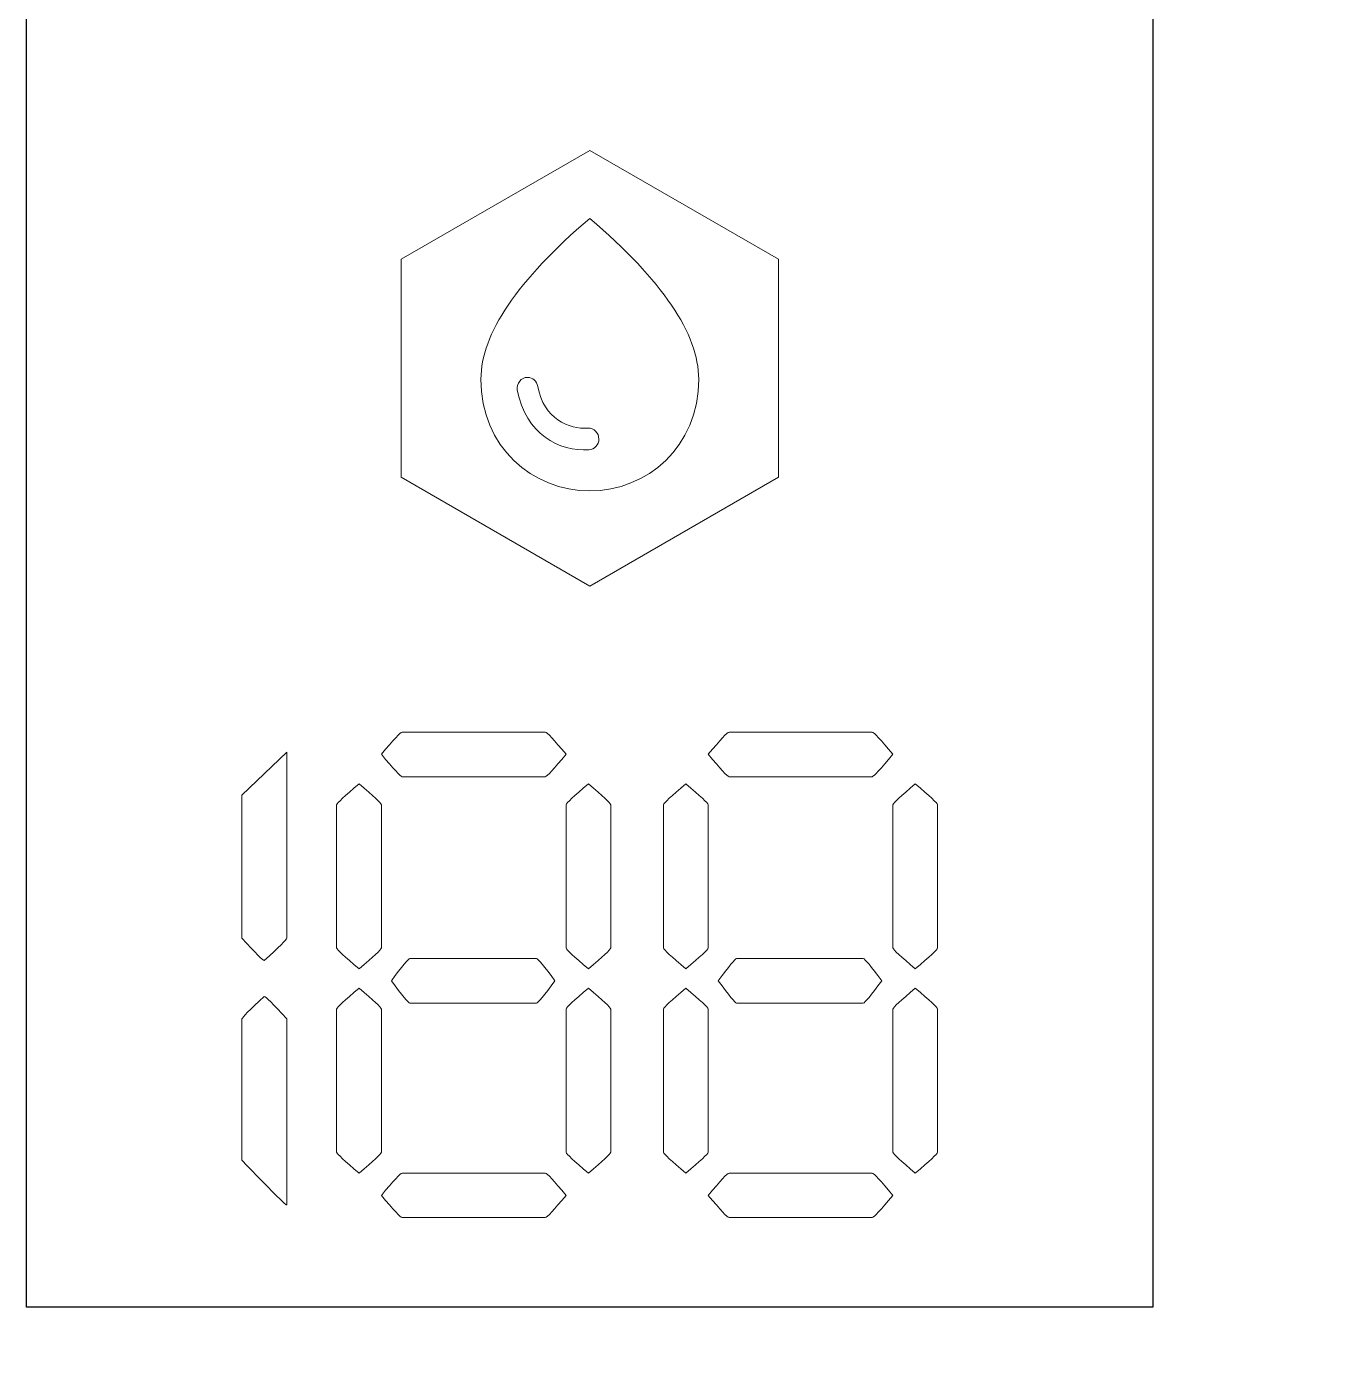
# Model space of a CAD drawing. Header units: millimetres. Extents: x -366 to 289, y -244 to 75.
# Drawn here: x -218.33 to -206.8, y -166.02 to -154.24 of the extents above; entities that cross this region are included whole.
import ezdxf

# ---------------------------------------------------------------- set-up
doc = ezdxf.new("R2010")
doc.units = ezdxf.units.MM
doc.header["$MEASUREMENT"] = 0
doc.layers.add('_U+56FE_U+5C42 1', color=7, linetype='Continuous')

# ---------------------------------------------------------------- blocks, each defined once
blk = doc.blocks.new('block 27')
at = {"layer": '_U+56FE_U+5C42 1', "color": 7, "lineweight": 25, "true_color": 0xffffff}
blk.add_open_spline([(-211.389, -120.087), (-210.224, -120.115), (-209.058, -120.14), (-207.893, -120.145), (-206.878, -120.149), (-205.864, -120.138), (-204.849, -120.14), (-203.915, -120.141), (-202.98, -120.154), (-202.045, -120.155), (-201.209, -120.156), (-200.374, -120.149), (-199.538, -120.136), (-198.783, -120.125), (-198.028, -120.11), (-197.273, -120.097), (-196.493, -120.084), (-195.714, -120.073), (-194.935, -120.064), (-194.296, -120.057), (-193.658, -120.051), (-193.02, -120.073), (-192.476, -120.091), (-191.932, -120.129), (-191.39, -120.193), (-190.811, -120.262), (-190.234, -120.361), (-189.667, -120.498), (-189.169, -120.619), (-188.679, -120.77), (-188.204, -120.963), (-187.776, -121.136), (-187.361, -121.343), (-186.975, -121.595), (-186.619, -121.827), (-186.287, -122.098), (-185.995, -122.407), (-185.71, -122.707), (-185.462, -123.042), (-185.259, -123.403), (-185.053, -123.772), (-184.894, -124.167), (-184.785, -124.575), (-184.665, -125.017), (-184.604, -125.475), (-184.577, -125.933), (-184.548, -126.415), (-184.558, -126.897), (-184.56, -127.38), (-184.563, -127.889), (-184.556, -128.399), (-184.552, -128.908), (-184.548, -129.381), (-184.546, -129.853), (-184.543, -130.325), (-184.541, -130.727), (-184.539, -131.128), (-184.537, -131.529), (-184.535, -131.999), (-184.533, -132.468), (-184.531, -132.938), (-184.528, -133.537), (-184.526, -134.137), (-184.523, -134.737), (-184.521, -135.556), (-184.519, -136.376), (-184.517, -137.196), (-184.515, -138.304), (-184.514, -139.411), (-184.513, -140.519), (-184.512, -141.832), (-184.511, -143.145), (-184.51, -144.458), (-184.509, -145.589), (-184.509, -146.72), (-184.508, -147.851), (-184.508, -149.066), (-184.508, -150.28), (-184.508, -151.495), (-184.509, -152.692), (-184.51, -153.889), (-184.511, -155.086), (-184.512, -156.335), (-184.513, -157.584), (-184.515, -158.832), (-184.517, -159.854), (-184.518, -160.876), (-184.52, -161.898), (-184.521, -162.721), (-184.521, -163.543), (-184.523, -164.365), (-184.525, -165.218), (-184.528, -166.071), (-184.525, -166.923), (-184.523, -167.591), (-184.517, -168.258), (-184.539, -168.925), (-184.558, -169.528), (-184.601, -170.13), (-184.68, -170.727), (-184.755, -171.292), (-184.863, -171.853), (-185.012, -172.404), (-185.148, -172.91), (-185.318, -173.408), (-185.533, -173.886), (-185.734, -174.335), (-185.974, -174.766), (-186.255, -175.17), (-186.539, -175.579), (-186.865, -175.96), (-187.228, -176.301), (-187.605, -176.654), (-188.024, -176.964), (-188.47, -177.225), (-188.928, -177.493), (-189.416, -177.709), (-189.919, -177.879), (-190.463, -178.063), (-191.025, -178.193), (-191.593, -178.28), (-192.177, -178.369), (-192.766, -178.412), (-193.356, -178.43), (-193.983, -178.449), (-194.611, -178.44), (-195.238, -178.436), (-195.883, -178.433), (-196.528, -178.436), (-197.172, -178.436), (-197.765, -178.436), (-198.359, -178.434), (-198.952, -178.432), (-199.634, -178.429), (-200.317, -178.426), (-200.999, -178.423), (-201.662, -178.42), (-202.324, -178.417), (-202.986, -178.414), (-203.715, -178.412), (-204.444, -178.41), (-205.173, -178.411), (-205.92, -178.411), (-206.667, -178.412), (-207.414, -178.413), (-208.246, -178.414), (-209.078, -178.414), (-209.909, -178.416), (-211.059, -178.419), (-212.208, -178.427), (-213.357, -178.435)], degree=3, knots=[0, 0, 0, 0, 1, 1, 1, 2, 2, 2, 3, 3, 3, 4, 4, 4, 5, 5, 5, 6, 6, 6, 7, 7, 7, 8, 8, 8, 9, 9, 9, 10, 10, 10, 11, 11, 11, 12, 12, 12, 13, 13, 13, 14, 14, 14, 15, 15, 15, 16, 16, 16, 17, 17, 17, 18, 18, 18, 19, 19, 19, 20, 20, 20, 21, 21, 21, 22, 22, 22, 23, 23, 23, 24, 24, 24, 25, 25, 25, 26, 26, 26, 27, 27, 27, 28, 28, 28, 29, 29, 29, 30, 30, 30, 31, 31, 31, 32, 32, 32, 33, 33, 33, 34, 34, 34, 35, 35, 35, 36, 36, 36, 37, 37, 37, 38, 38, 38, 39, 39, 39, 40, 40, 40, 41, 41, 41, 42, 42, 42, 43, 43, 43, 44, 44, 44, 45, 45, 45, 46, 46, 46, 47, 47, 47, 48, 48, 48, 49, 49, 49, 50, 50, 50, 50], dxfattribs=at)
blk = doc.blocks.new('block 18')
at = {"layer": '_U+56FE_U+5C42 1'}
blk.add_blockref('block 27', (0, 0), dxfattribs=at)
blk = doc.blocks.new('block 16')
at = {"layer": '_U+56FE_U+5C42 1'}
blk.add_blockref('block 18', (0, 0), dxfattribs=at)
blk = doc.blocks.new('block 145')
at = {"layer": '_U+56FE_U+5C42 1', "color": 40, "lineweight": 25, "true_color": 0xffbf00}
blk.add_lwpolyline([(-208.326, -165.603), (-218.326, -165.603)], dxfattribs=at)
blk = doc.blocks.new('block 147')
at = {"layer": '_U+56FE_U+5C42 1', "color": 40, "lineweight": 25, "true_color": 0xffbf00}
blk.add_lwpolyline([(-208.326, -125.603), (-208.326, -165.603)], dxfattribs=at)
blk = doc.blocks.new('block 150')
at = {"layer": '_U+56FE_U+5C42 1', "color": 40, "lineweight": 25, "true_color": 0xffbf00}
blk.add_lwpolyline([(-218.326, -165.603), (-218.326, -125.603)], dxfattribs=at)
blk = doc.blocks.new('block 160')
at = {"layer": '_U+56FE_U+5C42 1', "color": 4, "lineweight": 25, "true_color": 0x00ffff}
blk.add_open_spline([(-207.646, -176.286), (-207.486, -176.286), (-207.326, -176.286), (-207.166, -176.286), (-206.284, -176.286), (-205.402, -176.285), (-204.52, -176.285), (-203.746, -176.285), (-202.971, -176.284), (-202.196, -176.284), (-201.461, -176.284), (-200.726, -176.285), (-199.991, -176.285), (-199.343, -176.286), (-198.696, -176.286), (-198.048, -176.286), (-197.421, -176.285), (-196.794, -176.284), (-196.168, -176.285), (-195.481, -176.286), (-194.794, -176.289), (-194.107, -176.292), (-193.535, -176.294), (-192.963, -176.295), (-192.393, -176.258), (-191.888, -176.226), (-191.385, -176.163), (-190.892, -176.053), (-190.439, -175.952), (-189.994, -175.812), (-189.572, -175.619), (-189.198, -175.448), (-188.842, -175.236), (-188.521, -174.98), (-188.195, -174.719), (-187.904, -174.414), (-187.655, -174.077), (-187.373, -173.695), (-187.146, -173.273), (-186.963, -172.835), (-186.762, -172.35), (-186.615, -171.845), (-186.506, -171.332), (-186.379, -170.737), (-186.304, -170.132), (-186.264, -169.526), (-186.219, -168.845), (-186.219, -168.163), (-186.22, -167.482), (-186.221, -166.719), (-186.222, -165.957), (-186.222, -165.195), (-186.223, -164.346), (-186.222, -163.497), (-186.222, -162.648), (-186.222, -161.729), (-186.222, -160.811), (-186.222, -159.892), (-186.222, -158.941), (-186.221, -157.991), (-186.221, -157.041), (-186.221, -156.1), (-186.221, -155.159), (-186.221, -154.218), (-186.221, -153.312), (-186.221, -152.405), (-186.221, -151.499), (-186.221, -150.632), (-186.221, -149.766), (-186.221, -148.9), (-186.222, -148.079), (-186.222, -147.258), (-186.222, -146.437), (-186.222, -145.666), (-186.222, -144.896), (-186.222, -144.125), (-186.222, -143.41), (-186.222, -142.695), (-186.222, -141.98), (-186.222, -141.323), (-186.222, -140.665), (-186.222, -140.008), (-186.222, -139.404), (-186.222, -138.799), (-186.222, -138.195), (-186.222, -137.637), (-186.222, -137.079), (-186.222, -136.522), (-186.222, -136.004), (-186.222, -135.486), (-186.222, -134.969), (-186.222, -134.485), (-186.222, -134.001), (-186.222, -133.517), (-186.222, -133.061), (-186.222, -132.606), (-186.222, -132.151), (-186.222, -131.725), (-186.222, -131.299), (-186.222, -130.873), (-186.222, -130.48), (-186.222, -130.086), (-186.222, -129.693), (-186.222, -129.315), (-186.221, -128.938), (-186.221, -128.56), (-186.221, -128.188), (-186.221, -127.817), (-186.219, -127.445), (-186.217, -127.117), (-186.213, -126.79), (-186.22, -126.462), (-186.226, -126.2), (-186.239, -125.939), (-186.267, -125.679), (-186.289, -125.467), (-186.321, -125.256), (-186.376, -125.051), (-186.448, -124.781), (-186.56, -124.52), (-186.708, -124.283), (-186.864, -124.035), (-187.06, -123.812), (-187.282, -123.621), (-187.552, -123.39), (-187.859, -123.205), (-188.18, -123.052), (-188.495, -122.902), (-188.823, -122.782), (-189.157, -122.683), (-189.564, -122.563), (-189.979, -122.474), (-190.398, -122.405), (-190.873, -122.328), (-191.352, -122.277), (-191.832, -122.246), (-192.336, -122.214), (-192.842, -122.205), (-193.348, -122.201), (-193.935, -122.198), (-194.522, -122.202), (-195.11, -122.203), (-195.73, -122.205), (-196.35, -122.203), (-196.97, -122.203), (-197.52, -122.202), (-198.07, -122.203), (-198.62, -122.203), (-199.239, -122.203), (-199.859, -122.203), (-200.478, -122.203), (-201.167, -122.203), (-201.856, -122.203), (-202.544, -122.203), (-203.286, -122.203), (-204.027, -122.203), (-204.768, -122.203), (-205.616, -122.203), (-206.463, -122.203), (-207.311, -122.203), (-208.235, -122.203), (-209.158, -122.203), (-210.082, -122.203), (-210.52, -122.203), (-210.958, -122.203), (-211.396, -122.203)], degree=3, knots=[0, 0, 0, 0, 1, 1, 1, 2, 2, 2, 3, 3, 3, 4, 4, 4, 5, 5, 5, 6, 6, 6, 7, 7, 7, 8, 8, 8, 9, 9, 9, 10, 10, 10, 11, 11, 11, 12, 12, 12, 13, 13, 13, 14, 14, 14, 15, 15, 15, 16, 16, 16, 17, 17, 17, 18, 18, 18, 19, 19, 19, 20, 20, 20, 21, 21, 21, 22, 22, 22, 23, 23, 23, 24, 24, 24, 25, 25, 25, 26, 26, 26, 27, 27, 27, 28, 28, 28, 29, 29, 29, 30, 30, 30, 31, 31, 31, 32, 32, 32, 33, 33, 33, 34, 34, 34, 35, 35, 35, 36, 36, 36, 37, 37, 37, 38, 38, 38, 39, 39, 39, 40, 40, 40, 41, 41, 41, 42, 42, 42, 43, 43, 43, 44, 44, 44, 45, 45, 45, 46, 46, 46, 47, 47, 47, 48, 48, 48, 49, 49, 49, 50, 50, 50, 51, 51, 51, 52, 52, 52, 53, 53, 53, 54, 54, 54, 55, 55, 55, 55], dxfattribs=at)
blk = doc.blocks.new('block 298')
at = {"layer": '_U+56FE_U+5C42 1', "lineweight": 0}
blk.add_lwpolyline([(-213.326, -155.337), (-215, -156.304), (-215, -158.238), (-213.326, -159.205), (-211.651, -158.238), (-211.651, -156.304), (-213.326, -155.337)], dxfattribs=at)
for points, knots in [([(-213.326, -158.359), (-213.833, -158.359), (-214.292, -157.97), (-214.292, -157.368), (-214.292, -156.966), (-213.97, -156.491), (-213.326, -155.941), (-212.682, -156.491), (-212.359, -156.966), (-212.359, -157.368), (-212.359, -157.97), (-212.818, -158.359), (-213.326, -158.359)], [0, 0, 0, 0, 1, 1, 1, 2, 2, 2, 3, 3, 3, 4, 4, 4, 4]), ([(-213.245, -157.899), (-213.245, -157.95), (-213.284, -157.992), (-213.333, -157.995), (-213.594, -158.012), (-213.899, -157.855), (-213.969, -157.464), (-213.973, -157.436), (-213.965, -157.407), (-213.948, -157.386), (-213.931, -157.364), (-213.905, -157.352), (-213.878, -157.352), (-213.833, -157.352), (-213.796, -157.385), (-213.788, -157.432), (-213.737, -157.718), (-213.508, -157.816), (-213.342, -157.802), (-213.289, -157.799), (-213.245, -157.843), (-213.245, -157.899)], [0, 0, 0, 0, 1, 1, 1, 2, 2, 2, 3, 3, 3, 4, 4, 4, 5, 5, 5, 6, 6, 6, 7, 7, 7, 7])]:
    blk.add_open_spline(points, degree=3, knots=knots, dxfattribs=at)
blk = doc.blocks.new('block 299')
at = {"layer": '_U+56FE_U+5C42 1', "lineweight": 0}
blk.add_lwpolyline([(-213.326, -155.337), (-215, -156.304), (-215, -158.238), (-213.326, -159.205), (-211.651, -158.238), (-211.651, -156.304), (-213.326, -155.337)], dxfattribs=at)
for points, knots in [([(-213.326, -158.359), (-213.833, -158.359), (-214.292, -157.97), (-214.292, -157.368), (-214.292, -156.966), (-213.97, -156.491), (-213.326, -155.941), (-212.682, -156.491), (-212.359, -156.966), (-212.359, -157.368), (-212.359, -157.97), (-212.818, -158.359), (-213.326, -158.359)], [0, 0, 0, 0, 1, 1, 1, 2, 2, 2, 3, 3, 3, 4, 4, 4, 4]), ([(-213.245, -157.899), (-213.245, -157.95), (-213.284, -157.992), (-213.333, -157.995), (-213.594, -158.012), (-213.899, -157.855), (-213.969, -157.464), (-213.973, -157.436), (-213.965, -157.407), (-213.948, -157.386), (-213.931, -157.364), (-213.905, -157.352), (-213.878, -157.352), (-213.833, -157.352), (-213.796, -157.385), (-213.788, -157.432), (-213.737, -157.718), (-213.508, -157.816), (-213.342, -157.802), (-213.289, -157.799), (-213.245, -157.843), (-213.245, -157.899)], [0, 0, 0, 0, 1, 1, 1, 2, 2, 2, 3, 3, 3, 4, 4, 4, 5, 5, 5, 6, 6, 6, 7, 7, 7, 7])]:
    blk.add_open_spline(points, degree=3, knots=knots, dxfattribs=at)
blk = doc.blocks.new('block 297')
at = {"layer": '_U+56FE_U+5C42 1'}
for name in ['block 298', 'block 299']:
    blk.add_blockref(name, (0, 0), dxfattribs=at)
blk = doc.blocks.new('block 296')
at = {"layer": '_U+56FE_U+5C42 1'}
blk.add_blockref('block 297', (0, 0), dxfattribs=at)
blk = doc.blocks.new('block 301')
at = {"layer": '_U+56FE_U+5C42 1', "lineweight": 0}
blk.add_open_spline([(-213.245, -157.899), (-213.245, -157.95), (-213.284, -157.992), (-213.333, -157.995), (-213.594, -158.012), (-213.899, -157.855), (-213.969, -157.464), (-213.973, -157.436), (-213.965, -157.407), (-213.948, -157.386), (-213.931, -157.364), (-213.905, -157.352), (-213.878, -157.352), (-213.833, -157.352), (-213.796, -157.385), (-213.788, -157.432), (-213.737, -157.718), (-213.508, -157.816), (-213.342, -157.802), (-213.289, -157.799), (-213.245, -157.843), (-213.245, -157.899)], degree=3, knots=[0, 0, 0, 0, 1, 1, 1, 2, 2, 2, 3, 3, 3, 4, 4, 4, 5, 5, 5, 6, 6, 6, 7, 7, 7, 7], dxfattribs=at)
blk = doc.blocks.new('block 300')
at = {"layer": '_U+56FE_U+5C42 1', "lineweight": 0}
blk.add_open_spline([(-213.245, -157.899), (-213.245, -157.95), (-213.284, -157.992), (-213.333, -157.995), (-213.594, -158.012), (-213.899, -157.855), (-213.969, -157.464), (-213.973, -157.436), (-213.965, -157.407), (-213.948, -157.386), (-213.931, -157.364), (-213.905, -157.352), (-213.878, -157.352), (-213.833, -157.352), (-213.796, -157.385), (-213.788, -157.432), (-213.737, -157.718), (-213.508, -157.816), (-213.342, -157.802), (-213.289, -157.799), (-213.245, -157.843), (-213.245, -157.899)], degree=3, knots=[0, 0, 0, 0, 1, 1, 1, 2, 2, 2, 3, 3, 3, 4, 4, 4, 5, 5, 5, 6, 6, 6, 7, 7, 7, 7], dxfattribs=at)
at = {"layer": '_U+56FE_U+5C42 1'}
blk.add_blockref('block 301', (0, 0), dxfattribs=at)
blk = doc.blocks.new('block 295')
at = {"layer": '_U+56FE_U+5C42 1'}
for name in ['block 296', 'block 300']:
    blk.add_blockref(name, (0, 0), dxfattribs=at)
blk = doc.blocks.new('block 349')
at = {"layer": '_U+56FE_U+5C42 1', "lineweight": 0}
for points, knots in [([(-214.991, -160.499), (-214.991, -160.499), (-213.721, -160.499), (-213.721, -160.499), (-213.706, -160.501), (-213.644, -160.567), (-213.536, -160.697), (-213.644, -160.827), (-213.706, -160.893), (-213.721, -160.896), (-213.721, -160.896), (-214.991, -160.896), (-214.991, -160.896), (-215.006, -160.893), (-215.068, -160.827), (-215.176, -160.697), (-215.068, -160.567), (-215.006, -160.501), (-214.991, -160.499)], [0, 0, 0, 0, 1, 1, 1, 2, 2, 2, 3, 3, 3, 4, 4, 4, 5, 5, 5, 6, 6, 6, 6]), ([(-212.089, -160.499), (-212.089, -160.499), (-210.82, -160.499), (-210.82, -160.499), (-210.804, -160.501), (-210.743, -160.567), (-210.635, -160.697), (-210.743, -160.827), (-210.804, -160.893), (-210.82, -160.896), (-210.82, -160.896), (-212.089, -160.896), (-212.089, -160.896), (-212.104, -160.893), (-212.166, -160.827), (-212.274, -160.697), (-212.166, -160.567), (-212.104, -160.501), (-212.089, -160.499)], [0, 0, 0, 0, 1, 1, 1, 2, 2, 2, 3, 3, 3, 4, 4, 4, 5, 5, 5, 6, 6, 6, 6]), ([(-216.016, -160.677), (-216.016, -160.677), (-216.016, -162.329), (-216.016, -162.329), (-216.016, -162.341), (-216.083, -162.407), (-216.215, -162.528), (-216.226, -162.528), (-216.292, -162.462), (-216.413, -162.329), (-216.413, -162.329), (-216.413, -161.06), (-216.413, -161.06), (-216.413, -161.06), (-216.016, -160.677), (-216.016, -160.677)], [0, 0, 0, 0, 1, 1, 1, 2, 2, 2, 3, 3, 3, 4, 4, 4, 5, 5, 5, 5]), ([(-215.374, -160.96), (-215.244, -161.068), (-215.178, -161.13), (-215.176, -161.146), (-215.176, -161.146), (-215.176, -162.415), (-215.176, -162.415), (-215.178, -162.43), (-215.244, -162.492), (-215.374, -162.6), (-215.504, -162.492), (-215.57, -162.43), (-215.573, -162.415), (-215.573, -162.415), (-215.573, -161.146), (-215.573, -161.146), (-215.57, -161.13), (-215.504, -161.068), (-215.374, -160.96)], [0, 0, 0, 0, 1, 1, 1, 2, 2, 2, 3, 3, 3, 4, 4, 4, 5, 5, 5, 6, 6, 6, 6]), ([(-213.338, -160.96), (-213.208, -161.068), (-213.142, -161.13), (-213.14, -161.146), (-213.14, -161.146), (-213.14, -162.415), (-213.14, -162.415), (-213.142, -162.43), (-213.208, -162.492), (-213.338, -162.6), (-213.468, -162.492), (-213.534, -162.43), (-213.536, -162.415), (-213.536, -162.415), (-213.536, -161.146), (-213.536, -161.146), (-213.534, -161.13), (-213.468, -161.068), (-213.338, -160.96)], [0, 0, 0, 0, 1, 1, 1, 2, 2, 2, 3, 3, 3, 4, 4, 4, 5, 5, 5, 6, 6, 6, 6]), ([(-212.473, -160.96), (-212.343, -161.068), (-212.276, -161.13), (-212.274, -161.146), (-212.274, -161.146), (-212.274, -162.415), (-212.274, -162.415), (-212.276, -162.43), (-212.343, -162.492), (-212.473, -162.6), (-212.603, -162.492), (-212.669, -162.43), (-212.671, -162.415), (-212.671, -162.415), (-212.671, -161.146), (-212.671, -161.146), (-212.669, -161.13), (-212.603, -161.068), (-212.473, -160.96)], [0, 0, 0, 0, 1, 1, 1, 2, 2, 2, 3, 3, 3, 4, 4, 4, 5, 5, 5, 6, 6, 6, 6]), ([(-210.436, -160.96), (-210.306, -161.068), (-210.24, -161.13), (-210.238, -161.146), (-210.238, -161.146), (-210.238, -162.415), (-210.238, -162.415), (-210.24, -162.43), (-210.306, -162.492), (-210.436, -162.6), (-210.566, -162.492), (-210.632, -162.43), (-210.635, -162.415), (-210.635, -162.415), (-210.635, -161.146), (-210.635, -161.146), (-210.632, -161.13), (-210.566, -161.068), (-210.436, -160.96)], [0, 0, 0, 0, 1, 1, 1, 2, 2, 2, 3, 3, 3, 4, 4, 4, 5, 5, 5, 6, 6, 6, 6]), ([(-214.923, -162.509), (-214.923, -162.509), (-213.799, -162.509), (-213.799, -162.509), (-213.786, -162.511), (-213.731, -162.577), (-213.635, -162.707), (-213.731, -162.837), (-213.786, -162.903), (-213.799, -162.905), (-213.799, -162.905), (-214.923, -162.905), (-214.923, -162.905), (-214.937, -162.903), (-214.992, -162.837), (-215.087, -162.707), (-214.992, -162.577), (-214.937, -162.511), (-214.923, -162.509)], [0, 0, 0, 0, 1, 1, 1, 2, 2, 2, 3, 3, 3, 4, 4, 4, 5, 5, 5, 6, 6, 6, 6]), ([(-212.022, -162.509), (-212.022, -162.509), (-210.898, -162.509), (-210.898, -162.509), (-210.884, -162.511), (-210.829, -162.577), (-210.734, -162.707), (-210.829, -162.837), (-210.884, -162.903), (-210.898, -162.905), (-210.898, -162.905), (-212.022, -162.905), (-212.022, -162.905), (-212.035, -162.903), (-212.09, -162.837), (-212.186, -162.707), (-212.09, -162.577), (-212.035, -162.511), (-212.022, -162.509)], [0, 0, 0, 0, 1, 1, 1, 2, 2, 2, 3, 3, 3, 4, 4, 4, 5, 5, 5, 6, 6, 6, 6]), ([(-216.215, -162.845), (-216.204, -162.845), (-216.138, -162.911), (-216.016, -163.044), (-216.016, -163.044), (-216.016, -164.696), (-216.016, -164.696), (-216.027, -164.696), (-216.16, -164.564), (-216.413, -164.3), (-216.413, -164.3), (-216.413, -163.044), (-216.413, -163.044), (-216.413, -163.033), (-216.347, -162.967), (-216.215, -162.845)], [0, 0, 0, 0, 1, 1, 1, 2, 2, 2, 3, 3, 3, 4, 4, 4, 5, 5, 5, 5]), ([(-215.374, -162.773), (-215.244, -162.881), (-215.178, -162.943), (-215.176, -162.958), (-215.176, -162.958), (-215.176, -164.228), (-215.176, -164.228), (-215.178, -164.243), (-215.244, -164.305), (-215.374, -164.413), (-215.504, -164.305), (-215.57, -164.243), (-215.573, -164.228), (-215.573, -164.228), (-215.573, -162.958), (-215.573, -162.958), (-215.57, -162.943), (-215.504, -162.881), (-215.374, -162.773)], [0, 0, 0, 0, 1, 1, 1, 2, 2, 2, 3, 3, 3, 4, 4, 4, 5, 5, 5, 6, 6, 6, 6]), ([(-213.338, -162.773), (-213.208, -162.881), (-213.142, -162.943), (-213.14, -162.958), (-213.14, -162.958), (-213.14, -164.228), (-213.14, -164.228), (-213.142, -164.243), (-213.208, -164.305), (-213.338, -164.413), (-213.468, -164.305), (-213.534, -164.243), (-213.536, -164.228), (-213.536, -164.228), (-213.536, -162.958), (-213.536, -162.958), (-213.534, -162.943), (-213.468, -162.881), (-213.338, -162.773)], [0, 0, 0, 0, 1, 1, 1, 2, 2, 2, 3, 3, 3, 4, 4, 4, 5, 5, 5, 6, 6, 6, 6]), ([(-212.473, -162.773), (-212.343, -162.881), (-212.276, -162.943), (-212.274, -162.958), (-212.274, -162.958), (-212.274, -164.228), (-212.274, -164.228), (-212.276, -164.243), (-212.343, -164.305), (-212.473, -164.413), (-212.603, -164.305), (-212.669, -164.243), (-212.671, -164.228), (-212.671, -164.228), (-212.671, -162.958), (-212.671, -162.958), (-212.669, -162.943), (-212.603, -162.881), (-212.473, -162.773)], [0, 0, 0, 0, 1, 1, 1, 2, 2, 2, 3, 3, 3, 4, 4, 4, 5, 5, 5, 6, 6, 6, 6]), ([(-210.436, -162.773), (-210.306, -162.881), (-210.24, -162.943), (-210.238, -162.958), (-210.238, -162.958), (-210.238, -164.228), (-210.238, -164.228), (-210.24, -164.243), (-210.306, -164.305), (-210.436, -164.413), (-210.566, -164.305), (-210.632, -164.243), (-210.635, -164.228), (-210.635, -164.228), (-210.635, -162.958), (-210.635, -162.958), (-210.632, -162.943), (-210.566, -162.881), (-210.436, -162.773)], [0, 0, 0, 0, 1, 1, 1, 2, 2, 2, 3, 3, 3, 4, 4, 4, 5, 5, 5, 6, 6, 6, 6]), ([(-214.991, -164.413), (-214.991, -164.413), (-213.721, -164.413), (-213.721, -164.413), (-213.706, -164.415), (-213.644, -164.481), (-213.536, -164.611), (-213.644, -164.741), (-213.706, -164.807), (-213.721, -164.809), (-213.721, -164.809), (-214.991, -164.809), (-214.991, -164.809), (-215.006, -164.807), (-215.068, -164.741), (-215.176, -164.611), (-215.068, -164.481), (-215.006, -164.415), (-214.991, -164.413)], [0, 0, 0, 0, 1, 1, 1, 2, 2, 2, 3, 3, 3, 4, 4, 4, 5, 5, 5, 6, 6, 6, 6]), ([(-212.089, -164.413), (-212.089, -164.413), (-210.82, -164.413), (-210.82, -164.413), (-210.804, -164.415), (-210.743, -164.481), (-210.635, -164.611), (-210.743, -164.741), (-210.804, -164.807), (-210.82, -164.809), (-210.82, -164.809), (-212.089, -164.809), (-212.089, -164.809), (-212.104, -164.807), (-212.166, -164.741), (-212.274, -164.611), (-212.166, -164.481), (-212.104, -164.415), (-212.089, -164.413)], [0, 0, 0, 0, 1, 1, 1, 2, 2, 2, 3, 3, 3, 4, 4, 4, 5, 5, 5, 6, 6, 6, 6])]:
    blk.add_open_spline(points, degree=3, knots=knots, dxfattribs=at)
blk = doc.blocks.new('block 194')
at = {"layer": '_U+56FE_U+5C42 1'}
for name in ['block 295', 'block 349']:
    blk.add_blockref(name, (0, 0), dxfattribs=at)

msp = doc.modelspace()

# ---------------------------------------------------------------- block references
at = {"layer": '_U+56FE_U+5C42 1'}
for name in ['block 16', 'block 194', 'block 160', 'block 150', 'block 147', 'block 145']:
    msp.add_blockref(name, (0, 0), dxfattribs=at)

doc.saveas('drawing.dxf')
